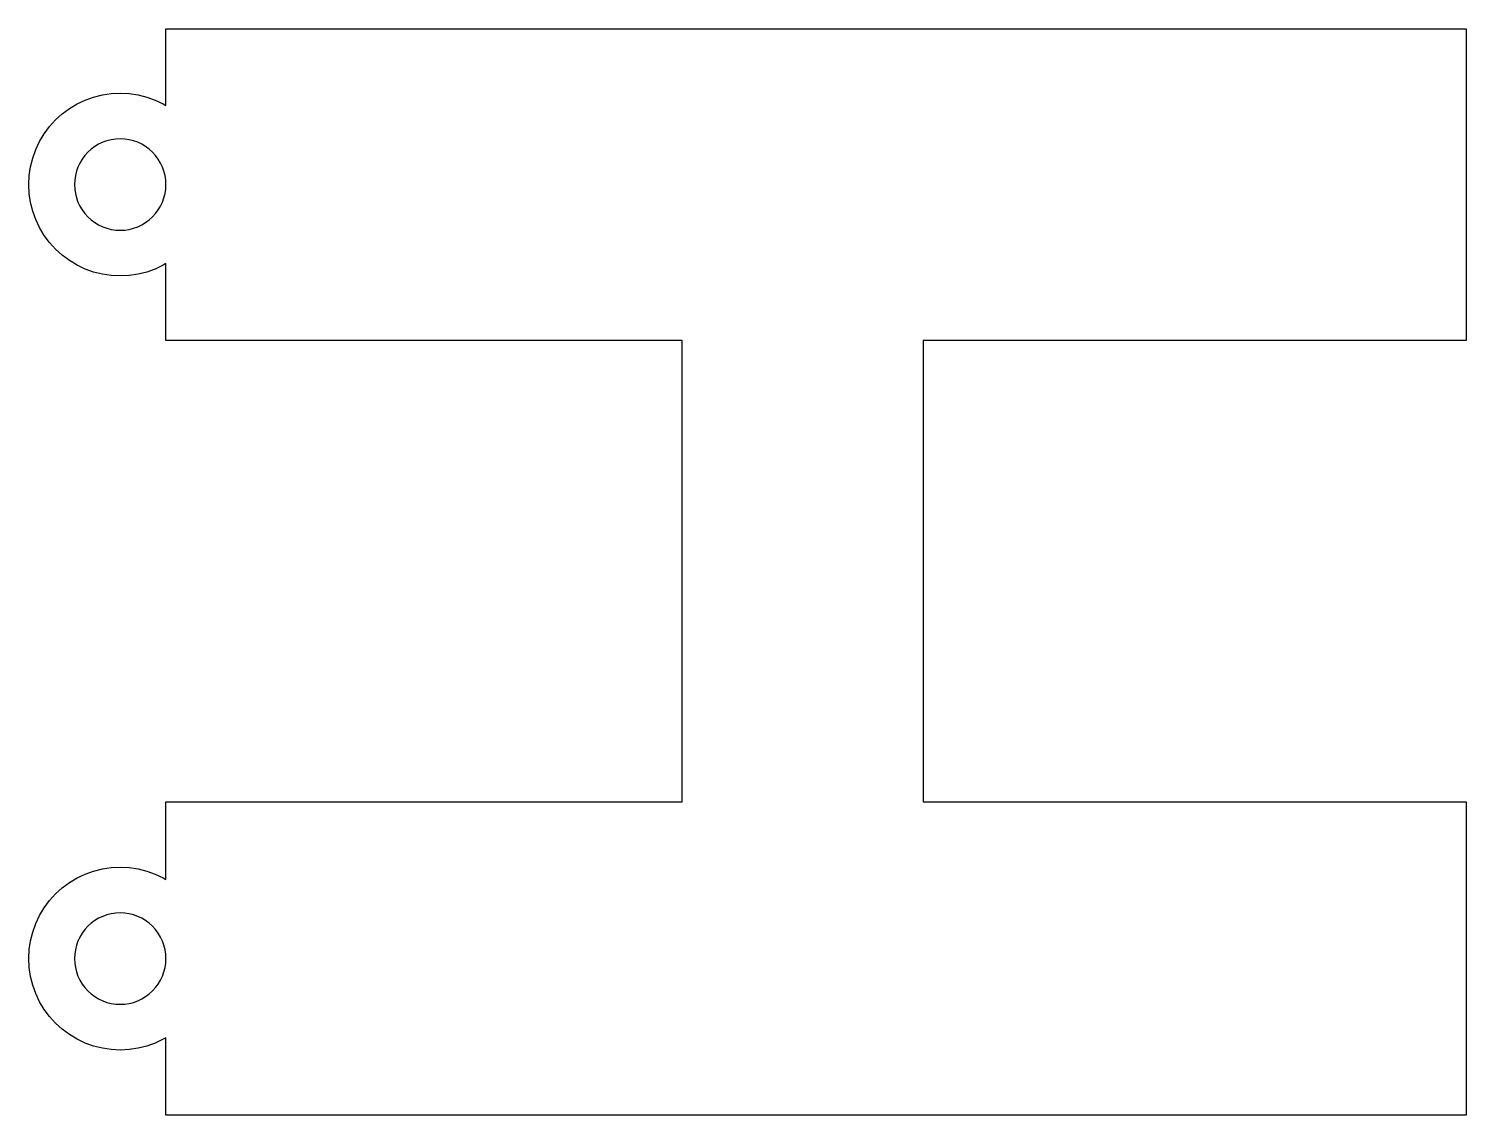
# Model space of a CAD drawing. Header units: millimetres. Extents: x -11.5 to 82.8, y 11.5 to 82.8.
import ezdxf

# ---------------------------------------------------------------- set-up
doc = ezdxf.new("R2010")
doc.units = ezdxf.units.MM

msp = doc.modelspace()

# ---------------------------------------------------------------- linework, layer by layer
at = {"color": 0}
for points in [[(82.805, 82.805), (82.805, 62.355), (47.185, 62.355), (47.185, 32.065), (82.805, 32.065), (82.805, 11.505), (-2.505, 11.505), (-2.505, 16.596), (-2.677, 16.493), (-3.209, 16.242), (-3.763, 16.043), (-4.334, 15.9), (-4.917, 15.814), (-5.505, 15.785), (-6.093, 15.814), (-6.676, 15.9), (-7.247, 16.043), (-7.801, 16.242), (-8.333, 16.493), (-8.838, 16.796), (-9.311, 17.147), (-9.748, 17.542), (-10.143, 17.979), (-10.494, 18.452), (-10.797, 18.957), (-11.048, 19.489), (-11.247, 20.043), (-11.39, 20.614), (-11.476, 21.197), (-11.505, 21.785), (-11.476, 22.373), (-11.39, 22.956), (-11.247, 23.527), (-11.048, 24.081), (-10.797, 24.613), (-10.494, 25.118), (-10.143, 25.591), (-9.748, 26.028), (-9.311, 26.423), (-8.838, 26.774), (-8.333, 27.077), (-7.801, 27.328), (-7.247, 27.527), (-6.676, 27.67), (-6.093, 27.756), (-5.505, 27.785), (-4.917, 27.756), (-4.334, 27.67), (-3.763, 27.527), (-3.209, 27.328), (-2.677, 27.077), (-2.505, 26.974), (-2.505, 32.065), (31.355, 32.065), (31.355, 62.355), (-2.505, 62.355), (-2.505, 67.391), (-2.677, 67.288), (-3.209, 67.037), (-3.763, 66.838), (-4.334, 66.695), (-4.917, 66.609), (-5.505, 66.58), (-6.093, 66.609), (-6.676, 66.695), (-7.247, 66.838), (-7.801, 67.037), (-8.333, 67.288), (-8.838, 67.591), (-9.311, 67.942), (-9.748, 68.337), (-10.143, 68.774), (-10.494, 69.247), (-10.797, 69.752), (-11.048, 70.284), (-11.247, 70.838), (-11.39, 71.409), (-11.476, 71.992), (-11.505, 72.58), (-11.476, 73.168), (-11.39, 73.751), (-11.247, 74.322), (-11.048, 74.876), (-10.797, 75.408), (-10.494, 75.913), (-10.143, 76.386), (-9.748, 76.823), (-9.311, 77.218), (-8.838, 77.569), (-8.333, 77.872), (-7.801, 78.123), (-7.247, 78.322), (-6.676, 78.465), (-6.093, 78.551), (-5.505, 78.58), (-4.917, 78.551), (-4.334, 78.465), (-3.763, 78.322), (-3.209, 78.123), (-2.677, 77.872), (-2.505, 77.769), (-2.505, 82.805), (82.805, 82.805)], [(-6.376, 75.451), (-6.653, 75.352), (-6.919, 75.226), (-7.172, 75.074), (-7.408, 74.899), (-7.626, 74.701), (-7.824, 74.483), (-7.999, 74.247), (-8.151, 73.994), (-8.277, 73.728), (-8.376, 73.451), (-8.447, 73.165), (-8.491, 72.874), (-8.505, 72.58), (-8.491, 72.286), (-8.447, 71.995), (-8.376, 71.709), (-8.277, 71.432), (-8.151, 71.166), (-7.999, 70.913), (-7.824, 70.677), (-7.626, 70.459), (-7.408, 70.261), (-7.172, 70.086), (-6.919, 69.934), (-6.653, 69.808), (-6.376, 69.709), (-6.09, 69.638), (-5.799, 69.594), (-5.505, 69.58), (-5.211, 69.594), (-4.92, 69.638), (-4.634, 69.709), (-4.357, 69.808), (-4.091, 69.934), (-3.838, 70.086), (-3.602, 70.261), (-3.384, 70.459), (-3.186, 70.677), (-3.011, 70.913), (-2.859, 71.166), (-2.733, 71.432), (-2.634, 71.709), (-2.563, 71.995), (-2.519, 72.286), (-2.505, 72.58), (-2.519, 72.874), (-2.563, 73.165), (-2.634, 73.451), (-2.733, 73.728), (-2.859, 73.994), (-3.011, 74.247), (-3.186, 74.483), (-3.384, 74.701), (-3.602, 74.899), (-3.838, 75.074), (-4.091, 75.226), (-4.357, 75.352), (-4.634, 75.451), (-4.92, 75.522), (-5.211, 75.566), (-5.505, 75.58), (-5.799, 75.566), (-6.09, 75.522), (-6.376, 75.451)], [(-6.09, 24.727), (-6.376, 24.656), (-6.653, 24.557), (-6.919, 24.431), (-7.172, 24.279), (-7.408, 24.104), (-7.626, 23.906), (-7.824, 23.688), (-7.999, 23.452), (-8.151, 23.199), (-8.277, 22.933), (-8.376, 22.656), (-8.447, 22.37), (-8.491, 22.079), (-8.505, 21.785), (-8.491, 21.491), (-8.447, 21.2), (-8.376, 20.914), (-8.277, 20.637), (-8.151, 20.371), (-7.999, 20.118), (-7.824, 19.882), (-7.626, 19.664), (-7.408, 19.466), (-7.172, 19.291), (-6.919, 19.139), (-6.653, 19.013), (-6.376, 18.914), (-6.09, 18.843), (-5.799, 18.799), (-5.505, 18.785), (-5.211, 18.799), (-4.92, 18.843), (-4.634, 18.914), (-4.357, 19.013), (-4.091, 19.139), (-3.838, 19.291), (-3.602, 19.466), (-3.384, 19.664), (-3.186, 19.882), (-3.011, 20.118), (-2.859, 20.371), (-2.733, 20.637), (-2.634, 20.914), (-2.563, 21.2), (-2.519, 21.491), (-2.505, 21.785), (-2.519, 22.079), (-2.563, 22.37), (-2.634, 22.656), (-2.733, 22.933), (-2.859, 23.199), (-3.011, 23.452), (-3.186, 23.688), (-3.384, 23.906), (-3.602, 24.104), (-3.838, 24.279), (-4.091, 24.431), (-4.357, 24.557), (-4.634, 24.656), (-4.92, 24.727), (-5.211, 24.771), (-5.505, 24.785), (-5.799, 24.771), (-6.09, 24.727)]]:
    msp.add_lwpolyline(points, dxfattribs=at)

doc.saveas('drawing.dxf')
